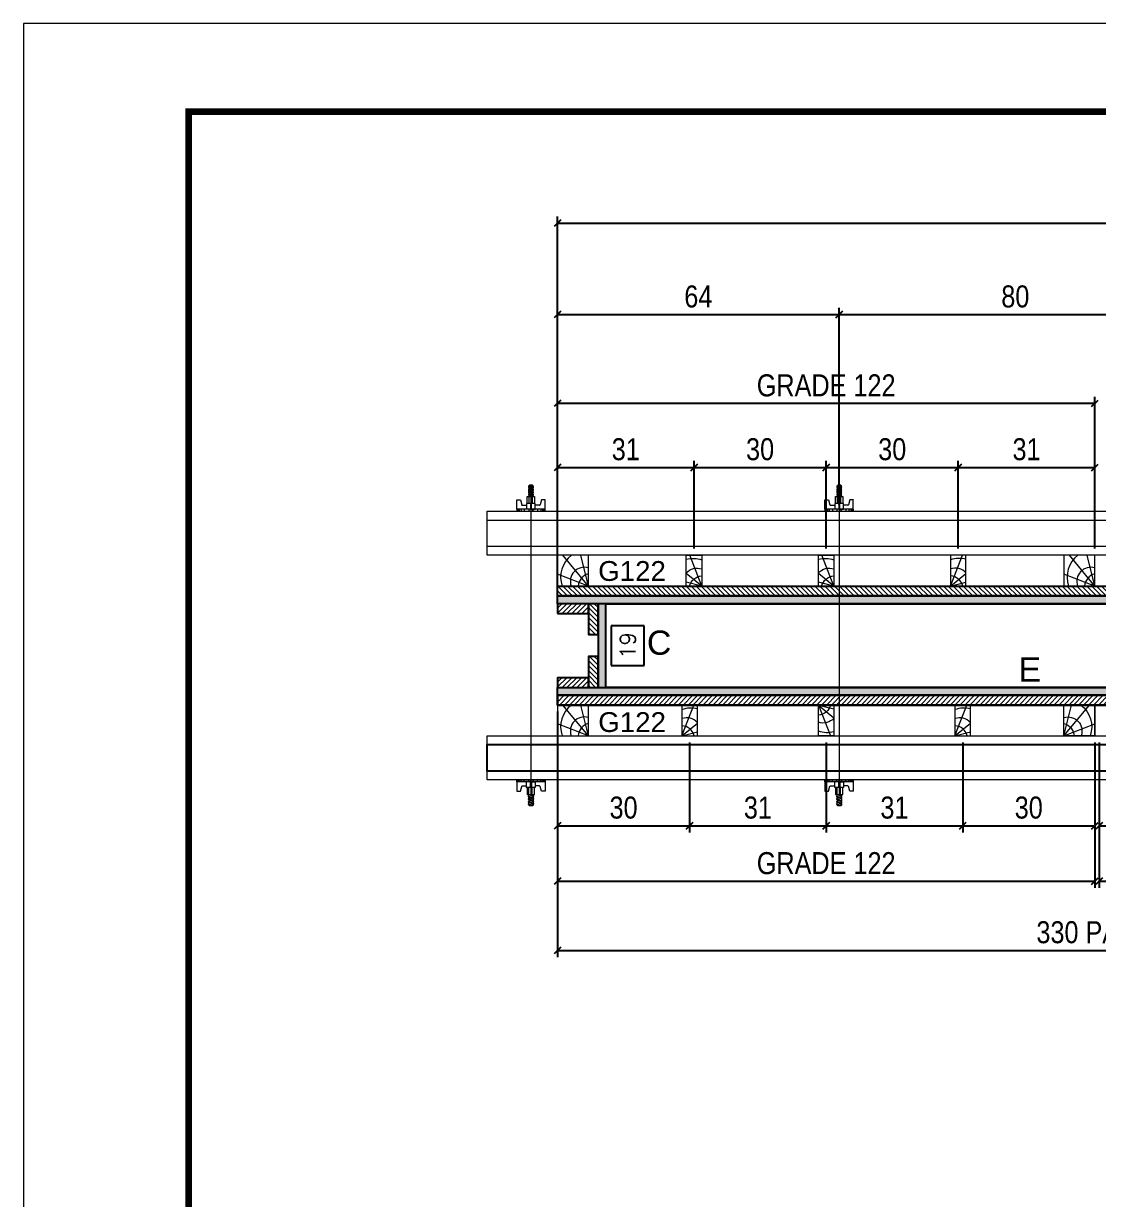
# Model space of a CAD drawing. Extents: x 2949 to 9203, y -16089 to 12527.
# Drawn here: x 7718 to 8206, y -1790 to -1256 of the extents above; entities that cross this region are included whole.
import ezdxf
from ezdxf.enums import TextEntityAlignment as Align

# ---------------------------------------------------------------- set-up
doc = ezdxf.new("R2010")
doc.units = 0
doc.linetypes.add('DASHED', pattern=[0.75, 0.5, -0.25])
for name, color, linetype, lineweight in [('CONCRETO', 251, 'Continuous', 25), ('Folhas', 255, 'Continuous', 9), ('Hachura', 251, 'Continuous', 9), ('Madeira', 126, 'Continuous', 18), ('Perfil Metálico', 224, 'Continuous', 18), ('SARRAFO DE PRESSAO', 251, 'DASHED', 9), ('Texto Seção', 7, 'Continuous', 15)]:
    doc.layers.add(name, color=color, linetype=linetype, lineweight=lineweight)
for name, color, linetype in [('COTA', 241, 'Continuous'), ('MEIO_PONT', 93, 'Continuous'), ('Painéis', 200, 'Continuous'), ('SARRAFO', 251, 'Continuous'), ('TEXTO_GERAL', 7, 'Continuous')]:
    doc.layers.add(name, color=color, linetype=linetype)
doc.styles.add('ARIAL', font='arial.ttf')
doc.styles.add('COTA TECNICA 2X', font='techl___.ttf', dxfattribs={"height": 10})
doc.styles.add('ROMANS', font='romans.shx')
doc.styles.add('SANSSERIF', font='sas_____.pfb')
doc.dimstyles.new('Cota Seção interna', dxfattribs={"dimtxt": 7, "dimasz": 6, "dimexe": 0.18, "dimexo": 2, "dimgap": -4, "dimtad": 3, "dimdec": 1, "dimlfac": 0.5, "dimzin": 12, "dimdsep": 46, "dimtxsty": 'ROMANS', "dimblk": 'ARCHTICK', "dimcen": 0.09, "dimse1": 1, "dimse2": 1, "dimsd1": 1, "dimsd2": 1, "dimclrd": 180, "dimclre": 5, "dimclrt": 1, "dimadec": 0, "dimazin": 3, "dimtfac": 1, "dimtdec": 1, "dimtofl": 0, "dimtmove": 0, "dimatfit": 3, "dimldrblk": 'ARCHTICK', "dimfxl": 1, "dimtolj": 1, "dimtzin": 0, "dimarcsym": 0})
doc.dimstyles.new('SECAO PILAR', dxfattribs={"dimtxt": 10, "dimasz": 3, "dimexe": 3, "dimexo": 3, "dimgap": 3, "dimtad": 1, "dimdec": 1, "dimlfac": 0.5, "dimzin": 12, "dimdsep": 46, "dimtxsty": 'COTA TECNICA 2X', "dimblk1": 'OBLIQUE', "dimblk2": 'OBLIQUE', "dimsah": 1, "dimcen": 0.9, "dimclrd": 256, "dimclre": 256, "dimclrt": 256, "dimadec": 1, "dimazin": 3, "dimtfac": 1, "dimtdec": 1, "dimtmove": 0, "dimatfit": 3, "dimfxl": 1, "dimtolj": 1, "dimtzin": 12, "dimarcsym": 0})

# ---------------------------------------------------------------- blocks, each defined once
blk = doc.blocks.new('9999999999')
at = {"layer": 'Folhas'}
blk.add_lwpolyline([(98138.98, 34190.21), (99623.98, 34190.21), (99623.98, 35240.21), (98138.98, 35240.21)], close=True, dxfattribs=at)
at = {"layer": 'Folhas', "color": 30, "const_width": 3}
blk.add_lwpolyline([(98213.98, 34230.21), (99583.98, 34230.21), (99583.98, 35200.21), (98213.98, 35200.21)], close=True, dxfattribs=at)
blk = doc.blocks.new('*D1562')
at = {"layer": 'COTA', "color": 180, "lineweight": -2, "transparency": 16777216}
for p, q in [((7999.43, -1529.66), (7984.43, -1529.66)), ((7984.43, -1529.66), (7984.43, -1547.66)), ((7999.43, -1547.66), (7999.43, -1529.66)), ((7984.43, -1547.66), (7999.43, -1547.66))]:
    blk.add_line(p, q, dxfattribs=at)
at = {"layer": 'Defpoints', "color": 0, "transparency": 16777216}
for p in [(7982.43, -1519.66), (7982.43, -1557.66), (8003.43, -1557.66)]:
    blk.add_point(p, dxfattribs=at)
at = {"layer": 'COTA', "color": 1, "transparency": 16777216, "insert": (7991.93, -1538.66), "char_height": 7, "attachment_point": 5, "rotation": 90, "style": 'ROMANS'}
blk.add_mtext('\\A1;19', dxfattribs=at)
blk = doc.blocks.new('_ArchTick')
at = {"color": 0, "linetype": 'ByBlock', "const_width": 0.15}
blk.add_lwpolyline([(-0.5, -0.5), (0.5, 0.5)], dxfattribs=at)
blk = doc.blocks.new('*D1592')
at = {"layer": 'COTA', "color": 180, "lineweight": -2, "transparency": 16777216}
for p, q in [((8333.03, -1519.15), (8307.03, -1519.15)), ((8307.03, -1519.15), (8307.03, -1534.15)), ((8333.03, -1534.15), (8333.03, -1519.15)), ((8307.03, -1534.15), (8333.03, -1534.15))]:
    blk.add_line(p, q, dxfattribs=at)
at = {"layer": 'Defpoints', "color": 0, "transparency": 16777216}
for p in [(7982.03, -1519.66), (8658.03, -1519.66), (7982.03, -1538.15)]:
    blk.add_point(p, dxfattribs=at)
at = {"layer": 'COTA', "color": 1, "transparency": 16777216, "insert": (8320.03, -1526.65), "char_height": 7, "attachment_point": 5, "style": 'ROMANS'}
blk.add_mtext('\\A1;338', dxfattribs=at)
blk = doc.blocks.new('C')
at = {"layer": 'Hachura', "color": 0}
for p, q in [((0, 3.22), (0, -3.22)), ((0.45, 3.22), (0, 3.22)), ((0.46, 3.16), (0, 3.16)), ((0.46, 3.05), (0, 3.05)), ((0.46, 2.88), (0, 2.88)), ((0, 2.75), (0, -1.16)), ((0.45, -3.23), (0.45, 3.22)), ((0.45, 3.22), (2.58, 3.22)), ((2.58, 3.22), (2.58, 2.39)), ((0.46, 2.65), (0, 2.65)), ((0.46, 2.23), (0, 2.23)), ((0.46, 1.51), (0, 1.51)), ((0.39, 0.49), (0.17, 0.49)), ((1.74, 0.97), (0.45, 0.97)), ((1.45, 0.1), (0.45, 0.1)), ((1.35, 1.94), (1.35, 0.96)), ((2.58, 2.39), (1.47, 2.09)), ((1.74, -0.97), (1.74, 0.97)), ((1.74, 0.97), (1.74, 0.84)), ((1.74, 0.97), (1.74, 0.84)), ((1.74, 0.84), (3.35, 0.84)), ((3.35, 0.45), (1.74, 0.45)), ((3.32, 0.84), (3.32, -0.84)), ((3.35, 0.84), (3.35, -0.84)), ((3.68, 0.45), (3.35, 0.45)), ((3.84, -0.52), (3.35, 0.45)), ((3.35, 0.06), (3.67, -0.57)), ((3.68, 0.45), (4.16, -0.52)), ((3.72, 0.5), (4.25, -0.57)), ((4.37, -0.55), (3.83, 0.53)), ((4.15, 0.45), (3.93, 0.45)), ((4.42, -0.52), (3.93, 0.45)), ((4.15, 0.45), (4.26, 0.45)), ((4.26, 0.45), (4.74, -0.52)), ((4.3, 0.5), (4.83, -0.57)), ((4.95, -0.55), (4.41, 0.53)), ((4.51, 0.45), (4.84, 0.45)), ((5, -0.52), (4.51, 0.45)), ((4.84, 0.45), (5.32, -0.52)), ((4.88, 0.5), (5.41, -0.57)), ((5.53, -0.55), (4.99, 0.53)), ((5.58, -0.52), (5.09, 0.45)), ((5.42, 0.45), (5.09, 0.45)), ((5.58, -0.52), (5.09, 0.45)), ((5.42, 0.45), (5.74, -0.19)), ((5.46, 0.5), (5.74, -0.07)), ((5.74, 0.19), (5.57, 0.53)), ((5.74, 0.32), (5.68, 0.45)), ((5.68, 0.45), (5.74, 0.45)), ((5.74, 0.45), (5.9, 0.29)), ((5.74, 0.45), (5.74, -0.52)), ((5.9, -0.36), (5.9, 0.29)), ((0.45, 0), (0, 0)), ((0.46, -1.52), (0, -1.52)), ((0.46, -2.23), (0, -2.23)), ((0.46, -2.65), (0, -2.65)), ((0.08, -0.48), (0.29, -0.48)), ((0.29, -0.48), (0.4, -0.48)), ((0.45, 0), (0.45, -0.97)), ((0.45, -0.16), (1.45, -0.16)), ((0.45, -0.65), (0.45, -0.32)), ((0.45, -3.23), (0.45, -0.65)), ((0.45, -0.97), (1.74, -0.97)), ((1.35, -1.94), (1.35, -0.97)), ((2.58, -2.39), (1.47, -2.1)), ((3.35, -0.32), (1.74, -0.32)), ((3.35, -0.84), (1.74, -0.84)), ((2.58, -3.23), (2.58, -2.39)), ((3.35, -0.07), (3.58, -0.52)), ((3.35, -0.52), (3.58, -0.52)), ((3.84, -0.52), (4.16, -0.52)), ((4.42, -0.52), (4.74, -0.52)), ((4.63, -0.52), (4.74, -0.52)), ((5, -0.52), (5.32, -0.52)), ((5.58, -0.52), (5.74, -0.52)), ((5.74, -0.52), (5.9, -0.36)), ((5.74, -0.52), (5.74, -0.52)), ((0.46, -2.88), (0, -2.88)), ((0.46, -3.05), (0, -3.05)), ((0.46, -3.16), (0, -3.16)), ((0, -3.22), (2.57, -3.22))]:
    blk.add_line(p, q, dxfattribs=at)
for centre, radius, start, end in [((1.52, 1.94), 0.161, 104.7436, 180), ((1.44, -0.03), 0.129, 272.695, 87.305), ((3.81, 0.39), 0.143, 25.5688, 154.4312), ((4.39, 0.39), 0.143, 25.5688, 154.4312), ((4.97, 0.39), 0.143, 25.5688, 154.4312), ((5.55, 0.39), 0.143, 25.5688, 154.4312), ((0.17, -0.37), 0.174, 221.744, 317.8592), ((1.52, -1.94), 0.161, 180, 255.2564), ((3.71, -0.4), 0.174, 222.1408, 318.256), ((4.29, -0.4), 0.174, 222.1408, 318.256), ((4.87, -0.4), 0.174, 222.1408, 318.256), ((5.45, -0.4), 0.174, 222.1408, 318.256), ((5.61, -0.4), 0.174, 317.8592, 318.256)]:
    blk.add_arc(centre, radius, start, end, dxfattribs=at)
blk = doc.blocks.new('_Oblique')
at = {"color": 0, "linetype": 'ByBlock', "lineweight": -2}
blk.add_line((-0.5, -0.5), (0.5, 0.5), dxfattribs=at)
blk = doc.blocks.new('*D1593')
at = {"layer": 'COTA', "lineweight": -2, "transparency": 16777216}
for p, q in [((7960.03, -1568.66), (7960.03, -1680.14)), ((8620.03, -1568.66), (8620.03, -1680.14)), ((7960.03, -1677.14), (8620.03, -1677.14))]:
    blk.add_line(p, q, dxfattribs=at)
at = {"layer": 'Defpoints', "color": 0, "transparency": 16777216}
for p in [(7960.03, -1565.66), (8620.03, -1565.66), (8620.03, -1677.14)]:
    blk.add_point(p, dxfattribs=at)
at = {"layer": 'COTA', "lineweight": -2, "transparency": 16777216, "xscale": 3, "yscale": 3, "zscale": 3, "rotation": 180}
blk.add_blockref('_Oblique', (7960.03, -1677.14), dxfattribs=at)
at = {"layer": 'COTA', "lineweight": -2, "transparency": 16777216, "xscale": 3, "yscale": 3, "zscale": 3}
blk.add_blockref('_Oblique', (8620.03, -1677.14), dxfattribs=at)
at = {"layer": 'COTA', "transparency": 16777216, "insert": (8209.03, -1668.92), "char_height": 10, "attachment_point": 5, "style": 'COTA TECNICA 2X'}
blk.add_mtext('\\A1;330 PAINEL', dxfattribs=at)
blk = doc.blocks.new('PONTALETE')
at = {"layer": 'Madeira'}
for q in [(2.71, 7), (7, 5.76), (7, 1.74)]:
    blk.add_line((0, 0), q, dxfattribs=at)
blk.add_lwpolyline([(0, 0), (7, 0), (7, 7), (0, 7)], close=True, dxfattribs=at)
for centre, radius, start, end in [((2.04, 0.06), 6.23, 37.2818, 109.0913), ((1.09, 0.9), 3.19, 343.603, 109.9847), ((-0.21, -0.78), 3.09, 14.6322, 86.0383)]:
    blk.add_arc(centre, radius, start, end, dxfattribs=at)
blk = doc.blocks.new('MEIO PONTALETE')
at = {"layer": 'Madeira'}
for q in [(2.71, 7), (3.5, 2.88), (3.5, 0.87)]:
    blk.add_line((0, 0), q, dxfattribs=at)
blk.add_lwpolyline([(0, 0), (3.5, 0), (3.5, 7), (0, 7)], close=True, dxfattribs=at)
for centre, radius, start, end in [((2.04, 0.06), 6.23, 76.4499, 109.0913), ((1.09, 0.9), 3.19, 40.9063, 109.9847), ((-0.21, -0.78), 3.09, 14.6322, 86.0383)]:
    blk.add_arc(centre, radius, start, end, dxfattribs=at)
blk = doc.blocks.new('*D1570')
at = {"layer": 'COTA', "lineweight": -2, "transparency": 16777216}
for p, q in [((7960.03, -1582.66), (7960.03, -1623.53)), ((8020.03, -1582.66), (8020.03, -1623.53)), ((7960.03, -1620.53), (8020.03, -1620.53))]:
    blk.add_line(p, q, dxfattribs=at)
at = {"layer": 'Defpoints', "color": 0, "transparency": 16777216}
for p in [(7960.03, -1579.66), (8020.03, -1579.66), (8020.03, -1620.53)]:
    blk.add_point(p, dxfattribs=at)
at = {"layer": 'COTA', "lineweight": -2, "transparency": 16777216, "xscale": 3, "yscale": 3, "zscale": 3, "rotation": 180}
blk.add_blockref('_Oblique', (7960.03, -1620.53), dxfattribs=at)
at = {"layer": 'COTA', "lineweight": -2, "transparency": 16777216, "xscale": 3, "yscale": 3, "zscale": 3}
blk.add_blockref('_Oblique', (8020.03, -1620.53), dxfattribs=at)
at = {"layer": 'COTA', "transparency": 16777216, "insert": (7990.03, -1612.31), "char_height": 10, "attachment_point": 5, "style": 'COTA TECNICA 2X'}
blk.add_mtext('\\A1;30', dxfattribs=at)
blk = doc.blocks.new('*D1571')
at = {"layer": 'COTA', "lineweight": -2, "transparency": 16777216}
for p, q in [((8020.03, -1582.66), (8020.03, -1623.53)), ((8082.03, -1582.66), (8082.03, -1623.53)), ((8020.03, -1620.53), (8082.03, -1620.53))]:
    blk.add_line(p, q, dxfattribs=at)
at = {"layer": 'Defpoints', "color": 0, "transparency": 16777216}
for p in [(8020.03, -1579.66), (8082.03, -1579.66), (8082.03, -1620.53)]:
    blk.add_point(p, dxfattribs=at)
at = {"layer": 'COTA', "lineweight": -2, "transparency": 16777216, "xscale": 3, "yscale": 3, "zscale": 3, "rotation": 180}
blk.add_blockref('_Oblique', (8020.03, -1620.53), dxfattribs=at)
at = {"layer": 'COTA', "lineweight": -2, "transparency": 16777216, "xscale": 3, "yscale": 3, "zscale": 3}
blk.add_blockref('_Oblique', (8082.03, -1620.53), dxfattribs=at)
at = {"layer": 'COTA', "transparency": 16777216, "insert": (8051.03, -1612.31), "char_height": 10, "attachment_point": 5, "style": 'COTA TECNICA 2X'}
blk.add_mtext('\\A1;31', dxfattribs=at)
blk = doc.blocks.new('*D1572')
at = {"layer": 'COTA', "lineweight": -2, "transparency": 16777216}
for p, q in [((8082.03, -1582.66), (8082.03, -1623.53)), ((8144.03, -1582.66), (8144.03, -1623.53)), ((8082.03, -1620.53), (8144.03, -1620.53))]:
    blk.add_line(p, q, dxfattribs=at)
at = {"layer": 'Defpoints', "color": 0, "transparency": 16777216}
for p in [(8082.03, -1579.66), (8144.03, -1579.66), (8144.03, -1620.53)]:
    blk.add_point(p, dxfattribs=at)
at = {"layer": 'COTA', "lineweight": -2, "transparency": 16777216, "xscale": 3, "yscale": 3, "zscale": 3, "rotation": 180}
blk.add_blockref('_Oblique', (8082.03, -1620.53), dxfattribs=at)
at = {"layer": 'COTA', "lineweight": -2, "transparency": 16777216, "xscale": 3, "yscale": 3, "zscale": 3}
blk.add_blockref('_Oblique', (8144.03, -1620.53), dxfattribs=at)
at = {"layer": 'COTA', "transparency": 16777216, "insert": (8113.03, -1612.31), "char_height": 10, "attachment_point": 5, "style": 'COTA TECNICA 2X'}
blk.add_mtext('\\A1;31', dxfattribs=at)
blk = doc.blocks.new('*D1573')
at = {"layer": 'COTA', "lineweight": -2, "transparency": 16777216}
for p, q in [((8144.03, -1582.66), (8144.03, -1623.53)), ((8204.03, -1582.66), (8204.03, -1623.53)), ((8144.03, -1620.53), (8204.03, -1620.53))]:
    blk.add_line(p, q, dxfattribs=at)
at = {"layer": 'Defpoints', "color": 0, "transparency": 16777216}
for p in [(8144.03, -1579.66), (8204.03, -1579.66), (8204.03, -1620.53)]:
    blk.add_point(p, dxfattribs=at)
at = {"layer": 'COTA', "lineweight": -2, "transparency": 16777216, "xscale": 3, "yscale": 3, "zscale": 3, "rotation": 180}
blk.add_blockref('_Oblique', (8144.03, -1620.53), dxfattribs=at)
at = {"layer": 'COTA', "lineweight": -2, "transparency": 16777216, "xscale": 3, "yscale": 3, "zscale": 3}
blk.add_blockref('_Oblique', (8204.03, -1620.53), dxfattribs=at)
at = {"layer": 'COTA', "transparency": 16777216, "insert": (8174.03, -1612.31), "char_height": 10, "attachment_point": 5, "style": 'COTA TECNICA 2X'}
blk.add_mtext('\\A1;30', dxfattribs=at)
blk = doc.blocks.new('*D1574')
at = {"layer": 'COTA', "lineweight": -2, "transparency": 16777216}
for p, q in [((7960.03, -1582.66), (7960.03, -1648.65)), ((8204.03, -1582.66), (8204.03, -1648.65)), ((7960.03, -1645.65), (8204.03, -1645.65))]:
    blk.add_line(p, q, dxfattribs=at)
at = {"layer": 'Defpoints', "color": 0, "transparency": 16777216}
for p in [(7960.03, -1579.66), (8204.03, -1579.66), (8204.03, -1645.65)]:
    blk.add_point(p, dxfattribs=at)
at = {"layer": 'COTA', "lineweight": -2, "transparency": 16777216, "xscale": 3, "yscale": 3, "zscale": 3, "rotation": 180}
blk.add_blockref('_Oblique', (7960.03, -1645.65), dxfattribs=at)
at = {"layer": 'COTA', "lineweight": -2, "transparency": 16777216, "xscale": 3, "yscale": 3, "zscale": 3}
blk.add_blockref('_Oblique', (8204.03, -1645.65), dxfattribs=at)
at = {"layer": 'COTA', "transparency": 16777216, "insert": (8082.03, -1637.55), "char_height": 10, "attachment_point": 5, "style": 'COTA TECNICA 2X'}
blk.add_mtext('\\A1;GRADE 122', dxfattribs=at)
blk = doc.blocks.new('*D1556')
at = {"layer": 'COTA', "lineweight": -2, "transparency": 16777216}
for p, q in [((7960.03, -1494.66), (7960.03, -1454.78)), ((7960.03, -1457.78), (8022.03, -1457.78)), ((8022.03, -1494.66), (8022.03, -1454.78))]:
    blk.add_line(p, q, dxfattribs=at)
at = {"layer": 'Defpoints', "color": 0, "transparency": 16777216}
for p in [(8022.03, -1457.78), (7960.03, -1497.66), (8022.03, -1497.66)]:
    blk.add_point(p, dxfattribs=at)
at = {"layer": 'COTA', "lineweight": -2, "transparency": 16777216, "xscale": 3, "yscale": 3, "zscale": 3, "rotation": 180}
blk.add_blockref('_Oblique', (7960.03, -1457.78), dxfattribs=at)
at = {"layer": 'COTA', "lineweight": -2, "transparency": 16777216, "xscale": 3, "yscale": 3, "zscale": 3}
blk.add_blockref('_Oblique', (8022.03, -1457.78), dxfattribs=at)
at = {"layer": 'COTA', "transparency": 16777216, "insert": (7991.03, -1449.56), "char_height": 10, "attachment_point": 5, "style": 'COTA TECNICA 2X'}
blk.add_mtext('\\A1;31', dxfattribs=at)
blk = doc.blocks.new('*D1557')
at = {"layer": 'COTA', "lineweight": -2, "transparency": 16777216}
for p, q in [((8022.03, -1494.66), (8022.03, -1454.78)), ((8022.03, -1457.78), (8082.03, -1457.78)), ((8082.03, -1494.66), (8082.03, -1454.78))]:
    blk.add_line(p, q, dxfattribs=at)
at = {"layer": 'Defpoints', "color": 0, "transparency": 16777216}
for p in [(8082.03, -1457.78), (8022.03, -1497.66), (8082.03, -1497.66)]:
    blk.add_point(p, dxfattribs=at)
at = {"layer": 'COTA', "lineweight": -2, "transparency": 16777216, "xscale": 3, "yscale": 3, "zscale": 3, "rotation": 180}
blk.add_blockref('_Oblique', (8022.03, -1457.78), dxfattribs=at)
at = {"layer": 'COTA', "lineweight": -2, "transparency": 16777216, "xscale": 3, "yscale": 3, "zscale": 3}
blk.add_blockref('_Oblique', (8082.03, -1457.78), dxfattribs=at)
at = {"layer": 'COTA', "transparency": 16777216, "insert": (8052.03, -1449.56), "char_height": 10, "attachment_point": 5, "style": 'COTA TECNICA 2X'}
blk.add_mtext('\\A1;30', dxfattribs=at)
blk = doc.blocks.new('*D1558')
at = {"layer": 'COTA', "lineweight": -2, "transparency": 16777216}
for p, q in [((8082.03, -1494.66), (8082.03, -1454.78)), ((8082.03, -1457.78), (8142.03, -1457.78)), ((8142.03, -1494.66), (8142.03, -1454.78))]:
    blk.add_line(p, q, dxfattribs=at)
at = {"layer": 'Defpoints', "color": 0, "transparency": 16777216}
for p in [(8142.03, -1457.78), (8082.03, -1497.66), (8142.03, -1497.66)]:
    blk.add_point(p, dxfattribs=at)
at = {"layer": 'COTA', "lineweight": -2, "transparency": 16777216, "xscale": 3, "yscale": 3, "zscale": 3, "rotation": 180}
blk.add_blockref('_Oblique', (8082.03, -1457.78), dxfattribs=at)
at = {"layer": 'COTA', "lineweight": -2, "transparency": 16777216, "xscale": 3, "yscale": 3, "zscale": 3}
blk.add_blockref('_Oblique', (8142.03, -1457.78), dxfattribs=at)
at = {"layer": 'COTA', "transparency": 16777216, "insert": (8112.03, -1449.56), "char_height": 10, "attachment_point": 5, "style": 'COTA TECNICA 2X'}
blk.add_mtext('\\A1;30', dxfattribs=at)
blk = doc.blocks.new('*D1559')
at = {"layer": 'COTA', "lineweight": -2, "transparency": 16777216}
for p, q in [((8142.03, -1494.66), (8142.03, -1454.78)), ((8142.03, -1457.78), (8204.03, -1457.78)), ((8204.03, -1494.66), (8204.03, -1454.78))]:
    blk.add_line(p, q, dxfattribs=at)
at = {"layer": 'Defpoints', "color": 0, "transparency": 16777216}
for p in [(8204.03, -1457.78), (8142.03, -1497.66), (8204.03, -1497.66)]:
    blk.add_point(p, dxfattribs=at)
at = {"layer": 'COTA', "lineweight": -2, "transparency": 16777216, "xscale": 3, "yscale": 3, "zscale": 3, "rotation": 180}
blk.add_blockref('_Oblique', (8142.03, -1457.78), dxfattribs=at)
at = {"layer": 'COTA', "lineweight": -2, "transparency": 16777216, "xscale": 3, "yscale": 3, "zscale": 3}
blk.add_blockref('_Oblique', (8204.03, -1457.78), dxfattribs=at)
at = {"layer": 'COTA', "transparency": 16777216, "insert": (8173.03, -1449.56), "char_height": 10, "attachment_point": 5, "style": 'COTA TECNICA 2X'}
blk.add_mtext('\\A1;31', dxfattribs=at)
blk = doc.blocks.new('*D1560')
at = {"layer": 'COTA', "lineweight": -2, "transparency": 16777216}
for p, q in [((7960.03, -1494.66), (7960.03, -1425.66)), ((8204.03, -1494.66), (8204.03, -1425.66)), ((8204.03, -1428.66), (7960.03, -1428.66))]:
    blk.add_line(p, q, dxfattribs=at)
at = {"layer": 'Defpoints', "color": 0, "transparency": 16777216}
for p in [(7960.03, -1428.66), (7960.03, -1497.66), (8204.03, -1497.66)]:
    blk.add_point(p, dxfattribs=at)
at = {"layer": 'COTA', "lineweight": -2, "transparency": 16777216, "xscale": 3, "yscale": 3, "zscale": 3, "rotation": 180}
blk.add_blockref('_Oblique', (7960.03, -1428.66), dxfattribs=at)
at = {"layer": 'COTA', "lineweight": -2, "transparency": 16777216, "xscale": 3, "yscale": 3, "zscale": 3}
blk.add_blockref('_Oblique', (8204.03, -1428.66), dxfattribs=at)
at = {"layer": 'COTA', "transparency": 16777216, "insert": (8082.03, -1420.56), "char_height": 10, "attachment_point": 5, "style": 'COTA TECNICA 2X'}
blk.add_mtext('\\A1;GRADE 122', dxfattribs=at)
blk = doc.blocks.new('*D1565')
at = {"layer": 'COTA', "lineweight": -2, "transparency": 16777216}
for p, q in [((8206.03, -1582.66), (8206.03, -1648.65)), ((8366.03, -1582.66), (8366.03, -1648.65)), ((8206.03, -1645.65), (8366.03, -1645.65))]:
    blk.add_line(p, q, dxfattribs=at)
at = {"layer": 'Defpoints', "color": 0, "transparency": 16777216}
for p in [(8206.03, -1579.66), (8366.03, -1579.66), (8366.03, -1645.65)]:
    blk.add_point(p, dxfattribs=at)
at = {"layer": 'COTA', "lineweight": -2, "transparency": 16777216, "xscale": 3, "yscale": 3, "zscale": 3, "rotation": 180}
blk.add_blockref('_Oblique', (8206.03, -1645.65), dxfattribs=at)
at = {"layer": 'COTA', "lineweight": -2, "transparency": 16777216, "xscale": 3, "yscale": 3, "zscale": 3}
blk.add_blockref('_Oblique', (8366.03, -1645.65), dxfattribs=at)
at = {"layer": 'COTA', "transparency": 16777216, "insert": (8286.03, -1637.53), "char_height": 10, "attachment_point": 5, "style": 'COTA TECNICA 2X'}
blk.add_mtext('\\A1;GRADE 80', dxfattribs=at)
blk = doc.blocks.new('*D1567')
at = {"layer": 'COTA', "lineweight": -2, "transparency": 16777216}
for p, q in [((8206.03, -1582.66), (8206.03, -1623.53)), ((8260.03, -1582.66), (8260.03, -1623.53)), ((8206.03, -1620.53), (8260.03, -1620.53))]:
    blk.add_line(p, q, dxfattribs=at)
at = {"layer": 'Defpoints', "color": 0, "transparency": 16777216}
for p in [(8206.03, -1579.66), (8260.03, -1579.66), (8260.03, -1620.53)]:
    blk.add_point(p, dxfattribs=at)
at = {"layer": 'COTA', "lineweight": -2, "transparency": 16777216, "xscale": 3, "yscale": 3, "zscale": 3, "rotation": 180}
blk.add_blockref('_Oblique', (8206.03, -1620.53), dxfattribs=at)
at = {"layer": 'COTA', "lineweight": -2, "transparency": 16777216, "xscale": 3, "yscale": 3, "zscale": 3}
blk.add_blockref('_Oblique', (8260.03, -1620.53), dxfattribs=at)
at = {"layer": 'COTA', "transparency": 16777216, "insert": (8233.03, -1612.46), "char_height": 10, "attachment_point": 5, "style": 'COTA TECNICA 2X'}
blk.add_mtext('\\A1;27', dxfattribs=at)
blk = doc.blocks.new('*D1599')
at = {"layer": 'COTA', "lineweight": -2, "transparency": 16777216}
for p, q in [((7960.03, -1494.66), (7960.03, -1385.3)), ((7960.03, -1388.3), (8087.94, -1388.3)), ((8087.94, -1474.66), (8087.94, -1385.3))]:
    blk.add_line(p, q, dxfattribs=at)
at = {"layer": 'Defpoints', "color": 0, "transparency": 16777216}
for p in [(8087.94, -1388.3), (8087.94, -1477.66), (7960.03, -1497.66)]:
    blk.add_point(p, dxfattribs=at)
at = {"layer": 'COTA', "lineweight": -2, "transparency": 16777216, "xscale": 3, "yscale": 3, "zscale": 3, "rotation": 180}
blk.add_blockref('_Oblique', (7960.03, -1388.3), dxfattribs=at)
at = {"layer": 'COTA', "lineweight": -2, "transparency": 16777216, "xscale": 3, "yscale": 3, "zscale": 3}
blk.add_blockref('_Oblique', (8087.94, -1388.3), dxfattribs=at)
at = {"layer": 'COTA', "transparency": 16777216, "insert": (8023.98, -1380.2), "char_height": 10, "attachment_point": 5, "style": 'COTA TECNICA 2X'}
blk.add_mtext('\\A1;64', dxfattribs=at)
blk = doc.blocks.new('*D1600')
at = {"layer": 'COTA', "linetype": 'ByBlock', "lineweight": -2, "transparency": 16777216}
for p, q in [((8087.94, -1474.66), (8087.94, -1385.3)), ((8087.94, -1388.3), (8247.94, -1388.3)), ((8247.94, -1474.66), (8247.94, -1385.3))]:
    blk.add_line(p, q, dxfattribs=at)
at = {"layer": 'Defpoints', "color": 0, "linetype": 'ByBlock', "transparency": 16777216}
for p in [(8247.94, -1388.3), (8087.94, -1477.66), (8247.94, -1477.66)]:
    blk.add_point(p, dxfattribs=at)
at = {"layer": 'COTA', "linetype": 'ByBlock', "lineweight": -2, "transparency": 16777216, "xscale": 3, "yscale": 3, "zscale": 3, "rotation": 180}
blk.add_blockref('_Oblique', (8087.94, -1388.3), dxfattribs=at)
at = {"layer": 'COTA', "linetype": 'ByBlock', "lineweight": -2, "transparency": 16777216, "xscale": 3, "yscale": 3, "zscale": 3}
blk.add_blockref('_Oblique', (8247.94, -1388.3), dxfattribs=at)
at = {"layer": 'COTA', "linetype": 'ByBlock', "transparency": 16777216, "insert": (8167.94, -1380.18), "char_height": 10, "attachment_point": 5, "style": 'COTA TECNICA 2X'}
blk.add_mtext('\\A1;80', dxfattribs=at)
blk = doc.blocks.new('*D1603')
at = {"layer": 'COTA', "linetype": 'ByBlock', "lineweight": -2, "transparency": 16777216}
for p, q in [((7960.03, -1516.66), (7960.03, -1343.87)), ((8680.03, -1516.66), (8680.03, -1343.87)), ((7960.03, -1346.87), (8680.03, -1346.87))]:
    blk.add_line(p, q, dxfattribs=at)
at = {"layer": 'Defpoints', "color": 0, "linetype": 'ByBlock', "transparency": 16777216}
for p in [(8680.03, -1346.87), (7960.03, -1519.66), (8680.03, -1519.66)]:
    blk.add_point(p, dxfattribs=at)
at = {"layer": 'COTA', "linetype": 'ByBlock', "lineweight": -2, "transparency": 16777216, "xscale": 3, "yscale": 3, "zscale": 3, "rotation": 180}
blk.add_blockref('_Oblique', (7960.03, -1346.87), dxfattribs=at)
at = {"layer": 'COTA', "linetype": 'ByBlock', "lineweight": -2, "transparency": 16777216, "xscale": 3, "yscale": 3, "zscale": 3}
blk.add_blockref('_Oblique', (8680.03, -1346.87), dxfattribs=at)
at = {"layer": 'COTA', "linetype": 'ByBlock', "transparency": 16777216, "insert": (8320.03, -1338.65), "char_height": 10, "attachment_point": 5, "style": 'COTA TECNICA 2X'}
blk.add_mtext('\\A1;360 PAINEL', dxfattribs=at)

msp = doc.modelspace()

# ---------------------------------------------------------------- hatches: boundary and pattern name
at = {"layer": 'Hachura'}
h = msp.add_hatch(dxfattribs=at)
h.set_pattern_fill('ANSI31', color=256, scale=0.5, angle=270, style=0)
h.set_pattern_definition([(315, (738.649, -12643.561), (1.12253202, 1.12253202), [])])
h.paths.add_polyline_path([(7960.03, -1511.66), (7960.03, -1516.06), (8680.03, -1516.06), (8680.03, -1511.66)])
h = msp.add_hatch(color=256, dxfattribs=at)
h.dxf.hatch_style = 1
h.paths.add_polyline_path([(8680.03, -1516.06), (8680.03, -1519.66), (7960.03, -1519.66), (7960.03, -1516.06)])
h = msp.add_hatch(dxfattribs=at)
h.set_pattern_fill('ANSI31', color=256, scale=0.5, angle=180, style=0)
h.set_pattern_definition([(225, (-816.513, -24311.8665), (1.12253202, -1.12253202), [])])
h.paths.add_polyline_path([(7974.03, -1519.66), (7974.03, -1524.06), (7960.03, -1524.06), (7960.03, -1519.66)])
h = msp.add_hatch(dxfattribs=at)
h.set_pattern_fill('ANSI31', color=256, scale=0.5, angle=90, style=0)
h.set_pattern_definition([(135, (-13887.7694, 8201.2935), (-1.12253202, -1.12253202), [])])
h.paths.add_polyline_path([(7974.03, -1519.66), (7978.43, -1519.66), (7978.43, -1533.66), (7974.03, -1533.66)])
h = msp.add_hatch(color=256, dxfattribs=at)
h.dxf.hatch_style = 1
h.paths.add_polyline_path([(7982.03, -1519.66), (7978.43, -1519.66), (7978.43, -1557.66), (7982.03, -1557.66)])
h = msp.add_hatch(dxfattribs=at)
h.set_pattern_fill('ANSI31', color=256, scale=0.5, angle=90, style=0)
h.set_pattern_definition([(135, (-13887.7694, 8177.2935), (-1.12253202, -1.12253202), [])])
h.paths.add_polyline_path([(7974.03, -1543.66), (7978.43, -1543.66), (7978.43, -1557.66), (7974.03, -1557.66)])
h = msp.add_hatch(dxfattribs=at)
h.set_pattern_fill('ANSI31', color=256, scale=0.5, angle=180, style=0)
h.set_pattern_definition([(225, (-816.513, -24345.4665), (1.12253202, -1.12253202), [])])
h.paths.add_polyline_path([(7974.03, -1553.26), (7974.03, -1557.66), (7960.03, -1557.66), (7960.03, -1553.26)])
h = msp.add_hatch(color=256, dxfattribs=at)
h.dxf.hatch_style = 1
h.paths.add_polyline_path([(7960.03, -1557.66), (8620.03, -1557.66), (8620.03, -1561.26), (7960.03, -1561.26)])
h = msp.add_hatch(dxfattribs=at)
h.set_pattern_fill('ANSI31', color=256, scale=0.5, angle=360, style=0)
h.set_pattern_definition([(45, (18504.3906, 21330.1498), (-1.12253202, 1.12253202), [])])
h.paths.add_polyline_path([(7960.03, -1561.26), (7960.03, -1565.66), (8620.03, -1565.66), (8620.03, -1561.26)])

# ---------------------------------------------------------------- linework, layer by layer
at = {"layer": 'CONCRETO', "color": 2}
msp.add_lwpolyline([(8658.03, -1995.66), (8620.03, -1995.66), (8620.03, -1557.66), (7982.03, -1557.66), (7982.03, -1519.66), (8658.03, -1519.66)], close=True, dxfattribs=at)
at = {"layer": 'Hachura'}
for p, q in [((7947.94, -1466.86), (7947.95, -1606.66)), ((8087.94, -1466.85), (8087.95, -1606.65))]:
    msp.add_line(p, q, dxfattribs=at)
at = {"layer": 'Madeira'}
for points in [[(8680.03, -1511.66), (8680.03, -1497.66), (7960.03, -1497.66), (7960.03, -1511.66)], [(7960.03, -1497.66), (7960.03, -1511.66), (8204.03, -1511.66), (8204.03, -1497.66)], [(7960.03, -1565.66), (7960.03, -1579.66), (8204.03, -1579.66), (8204.03, -1565.66)]]:
    msp.add_lwpolyline(points, close=True, dxfattribs=at)
at = {"layer": 'Painéis'}
for points in [[(8680.03, -1516.06), (8680.03, -1519.66), (7960.03, -1519.66), (7960.03, -1516.06)], [(7982.03, -1519.66), (7978.43, -1519.66), (7978.43, -1557.66), (7982.03, -1557.66)], [(7960.03, -1557.66), (8620.03, -1557.66), (8620.03, -1561.26), (7960.03, -1561.26)]]:
    msp.add_lwpolyline(points, close=True, dxfattribs=at)
at = {"layer": 'Perfil Metálico'}
for points in [[(7928.09, -1497.66), (7928.09, -1477.66), (8718.35, -1477.66), (8718.35, -1497.66)], [(8718.35, -1481.66), (8718.35, -1493.66), (7928.09, -1493.66), (7928.09, -1481.66)], [(7928.09, -1599.66), (7928.09, -1579.66), (8612.03, -1579.66), (8612.03, -1599.66)]]:
    msp.add_lwpolyline(points, close=True, dxfattribs=at)
at = {"layer": 'SARRAFO'}
for points in [[(8680.03, -1516.06), (7960.03, -1516.06), (7960.03, -1511.66), (8680.03, -1511.66)], [(8680.03, -1516.06), (7960.03, -1516.06), (7960.03, -1511.66), (8680.03, -1511.66)], [(7960.03, -1524.06), (7974.03, -1524.06), (7974.03, -1519.66), (7960.03, -1519.66)], [(7978.43, -1533.66), (7978.43, -1519.66), (7974.03, -1519.66), (7974.03, -1533.66)], [(7978.43, -1557.66), (7978.43, -1543.66), (7974.03, -1543.66), (7974.03, -1557.66)], [(7960.03, -1557.66), (7974.03, -1557.66), (7974.03, -1553.26), (7960.03, -1553.26)], [(8620.03, -1565.66), (7960.03, -1565.66), (7960.03, -1561.26), (8620.03, -1561.26)], [(8620.03, -1565.66), (8620.03, -1561.26), (7960.03, -1561.26), (7960.03, -1565.66)], [(8612.03, -1583.66), (8612.03, -1595.66), (7928.09, -1595.66), (7928.09, -1583.66)]]:
    msp.add_lwpolyline(points, close=True, dxfattribs=at)

# ---------------------------------------------------------------- block references
at = {"layer": 'Hachura', "linetype": 'Continuous', "yscale": 2, "zscale": 2}
for p, xscale, rotation in [((7947.94, -1477.66), 2, 90.00000000000001), ((8087.93, -1477.65), 2, 90.00000000000001), ((7947.94, -1599.66), -2, 90), ((8087.93, -1599.65), -2, 90)]:
    msp.add_blockref('C', p, dxfattribs=dict(at, xscale=xscale, rotation=rotation))
at = {"layer": 'Madeira'}
for name, p, xscale, yscale, zscale, rotation in [('PONTALETE', (7974.03, -1579.66), 2, 2, 2, 89.99999999999999), ('MEIO PONTALETE', (8078.53, -1565.66), -1.999999997962732, 1.999999997962732, 1.999999997962732, 180), ('PONTALETE', (8190.03, -1579.66), -2, 2, 2, 270)]:
    msp.add_blockref(name, p, dxfattribs=dict(at, xscale=xscale, yscale=yscale, zscale=zscale, rotation=rotation))
at = {"layer": 'Madeira', "xscale": 1.999999997962732, "yscale": 1.999999997962732, "zscale": 1.999999997962732}
for p in [(8016.53, -1579.66), (8140.53, -1579.66)]:
    msp.add_blockref('MEIO PONTALETE', p, dxfattribs=at)
at = {"layer": 'MEIO_PONT', "xscale": 2, "yscale": 2, "zscale": 2, "rotation": 89.99999999999999}
for p in [(7974.03, -1511.66), (8204.03, -1511.66)]:
    msp.add_blockref('PONTALETE', p, dxfattribs=at)
at = {"layer": 'MEIO_PONT', "yscale": 1.999999997962732, "zscale": 1.999999997962732}
for p, xscale in [((8025.53, -1511.66), -1.999999997962732), ((8085.53, -1511.66), -1.999999997962732), ((8138.53, -1511.66), 1.999999997962732)]:
    msp.add_blockref('MEIO PONTALETE', p, dxfattribs=dict(at, xscale=xscale))
at = {"layer": 'SARRAFO DE PRESSAO', "color": 6, "linetype": 'ByBlock'}
msp.add_blockref('9999999999', (-90421.44, -36496.37), dxfattribs=at)

# ---------------------------------------------------------------- texts
at = {"layer": 'Texto Seção', "color": 0, "linetype": 'Continuous', "style": 'SANSSERIF'}
msp.add_text('G122', height=9, dxfattribs=at).set_placement((7978.5, -1504.8), align=Align.MIDDLE_LEFT)
at = {"layer": 'TEXTO_GERAL', "style": 'ARIAL'}
for s, p in [('C', (8006.18, -1537.34)), ('E', (8174.5, -1549.51))]:
    msp.add_text(s, height=11, dxfattribs=at).set_placement(p, align=Align.MIDDLE_CENTER)
at = {"layer": 'TEXTO_GERAL', "color": 0, "linetype": 'Continuous', "style": 'SANSSERIF'}
msp.add_text('G122', height=9, dxfattribs=at).set_placement((7978.53, -1573.42), align=Align.MIDDLE_LEFT)

# ---------------------------------------------------------------- dimensions: what is measured, and where the dimension line sits
at = {"layer": 'COTA', "linetype": 'ByBlock'}
dim = msp.add_linear_dim(base=(8680.03, -1346.87), p1=(7960.03, -1519.66), p2=(8680.03, -1519.66), text='<> PAINEL', dimstyle='SECAO PILAR', override={"dimtmove": 1}, dxfattribs=at)
dim.commit()
dim.dimension.update_dxf_attribs({"geometry": '*D1603', "text_midpoint": (8320.03, -1338.65)})
at = {"layer": 'COTA'}
for base, p1, p2, picture, middle in [((8087.94, -1388.3), (7960.03, -1497.66), (8087.94, -1477.66), '*D1599', (8023.98, -1380.2)), ((8020.03, -1620.53), (7960.03, -1579.66), (8020.03, -1579.66), '*D1570', (7990.03, -1612.31)), ((8082.03, -1620.53), (8020.03, -1579.66), (8082.03, -1579.66), '*D1571', (8051.03, -1612.31)), ((8144.03, -1620.53), (8082.03, -1579.66), (8144.03, -1579.66), '*D1572', (8113.03, -1612.31)), ((8204.03, -1620.53), (8144.03, -1579.66), (8204.03, -1579.66), '*D1573', (8174.03, -1612.31)), ((8260.03, -1620.53), (8206.03, -1579.66), (8260.03, -1579.66), '*D1567', (8233.03, -1612.46))]:
    dim = msp.add_linear_dim(base=base, p1=p1, p2=p2, dimstyle='SECAO PILAR', dxfattribs=at)
    dim.commit()
    dim.dimension.update_dxf_attribs({"geometry": picture, "text_midpoint": middle})
at = {"layer": 'COTA', "linetype": 'ByBlock'}
dim = msp.add_linear_dim(base=(8247.94, -1388.3), p1=(8087.94, -1477.66), p2=(8247.94, -1477.66), dimstyle='SECAO PILAR', override={"dimtmove": 1}, dxfattribs=at)
dim.commit()
dim.dimension.update_dxf_attribs({"geometry": '*D1600', "text_midpoint": (8167.94, -1380.18)})
at = {"layer": 'COTA'}
dim = msp.add_linear_dim(base=(7960.03, -1428.66), p1=(8204.03, -1497.66), p2=(7960.03, -1497.66), angle=180, text='GRADE <>', dimstyle='SECAO PILAR', dxfattribs=at)
dim.commit()
dim.dimension.update_dxf_attribs({"geometry": '*D1560', "text_midpoint": (8082.03, -1420.56)})
for base, p1, p2, dimstyle, picture, middle in [((8022.03, -1457.78), (7960.03, -1497.66), (8022.03, -1497.66), 'SECAO PILAR', '*D1556', (7991.03, -1449.56)), ((8082.03, -1457.78), (8022.03, -1497.66), (8082.03, -1497.66), 'SECAO PILAR', '*D1557', (8052.03, -1449.56)), ((8142.03, -1457.78), (8082.03, -1497.66), (8142.03, -1497.66), 'SECAO PILAR', '*D1558', (8112.03, -1449.56)), ((8204.03, -1457.78), (8142.03, -1497.66), (8204.03, -1497.66), 'SECAO PILAR', '*D1559', (8173.03, -1449.56)), ((7982.03, -1538.15), (8658.03, -1519.66), (7982.03, -1519.66), 'Cota Seção interna', '*D1592', (8320.03, -1526.65))]:
    dim = msp.add_linear_dim(base=base, p1=p1, p2=p2, angle=180, dimstyle=dimstyle, dxfattribs=at)
    dim.commit()
    dim.dimension.update_dxf_attribs({"geometry": picture, "text_midpoint": middle})
dim = msp.add_linear_dim(base=(8003.43, -1557.66), p1=(7982.43, -1519.66), p2=(7982.43, -1557.66), angle=270, dimstyle='Cota Seção interna', dxfattribs=at)
dim.commit()
dim.dimension.update_dxf_attribs({"geometry": '*D1562', "text_midpoint": (8003.43, -1538.66), "dimtype": 160})
dim = msp.add_linear_dim(base=(8620.03, -1677.14), p1=(7960.03, -1565.66), p2=(8620.03, -1565.66), text='<> PAINEL', dimstyle='SECAO PILAR', dxfattribs=at)
dim.commit()
dim.dimension.update_dxf_attribs({"geometry": '*D1593', "text_midpoint": (8209.03, -1677.14), "dimtype": 160})
for base, p1, p2, picture, middle in [((8204.03, -1645.65), (7960.03, -1579.66), (8204.03, -1579.66), '*D1574', (8082.03, -1637.55)), ((8366.03, -1645.65), (8206.03, -1579.66), (8366.03, -1579.66), '*D1565', (8286.03, -1637.53))]:
    dim = msp.add_linear_dim(base=base, p1=p1, p2=p2, text='GRADE <>', dimstyle='SECAO PILAR', dxfattribs=at)
    dim.commit()
    dim.dimension.update_dxf_attribs({"geometry": picture, "text_midpoint": middle})

doc.saveas('drawing.dxf')
